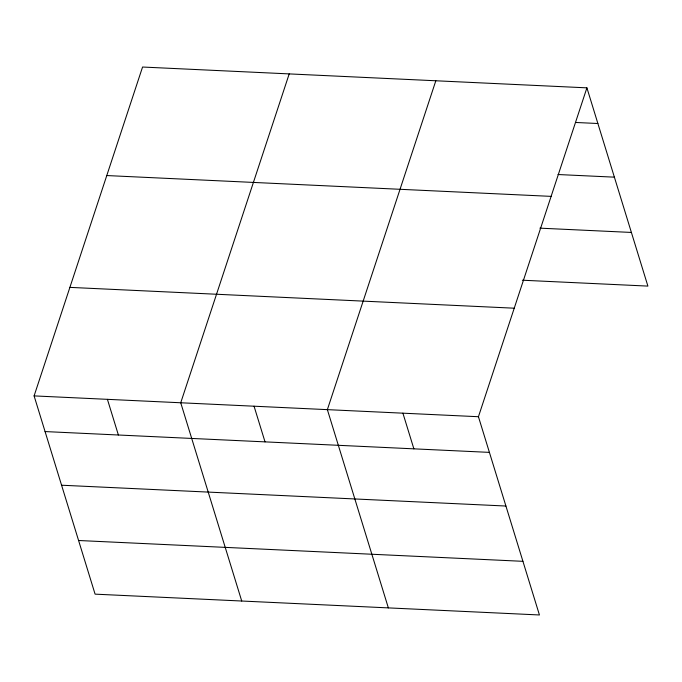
<?xml version="1.0" encoding="UTF-8"?>
<svg xmlns="http://www.w3.org/2000/svg" width="682" height="682" viewBox="0 0 682 682"><rect width="100%" height="100%" fill="white"/><g stroke="black" fill="none" stroke-linecap="round" stroke-linejoin="round"><path stroke-width="1.02" d="M586.912 87.85L478.44 416.719L539.436 614.968L95.088 594.15L34.1 395.901L142.564 67.032L586.912 87.85L647.9 286.099L522.361 280.217M289.202 73.903L180.73 402.772L241.726 601.021M435.832 80.766L327.369 409.643L388.356 607.892M575.54 122.462L597.884 123.51M558.004 174.524L614.388 177.158M106.776 175.555L551.116 196.373M539.897 228.155L631.396 232.443M69.896 287.378L514.237 308.196M34.1 395.901L478.44 416.719M45.072 431.57L489.412 452.379M61.576 485.217L505.925 506.035M78.583 540.502L522.923 561.32M402.909 413.181L413.88 448.841M254.054 406.208L265.025 441.868M107.415 399.337L118.387 435.005"/></g></svg>
